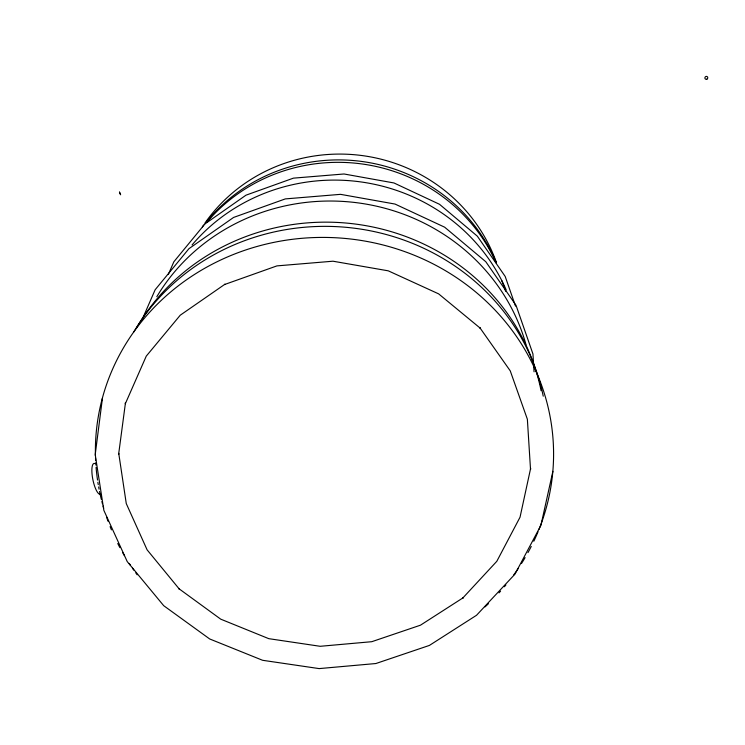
<?xml version="1.0" encoding="UTF-8"?>
<svg xmlns="http://www.w3.org/2000/svg" width="745" height="745" viewBox="0 0 745 745"><rect width="100%" height="100%" fill="white"/><g stroke="black" fill="none" stroke-linecap="round" stroke-linejoin="round"><path stroke-width="1.12" d="M102.438 398.175L95.22 454.618L103.853 510.344L127.227 561.59L163.704 605.685L209.69 638.968L262.613 660.293L319.139 668.6L375.862 663.534L429.399 645.421L476.539 615.268L514.981 574.125L540.917 525.337L552.883 471.324M142.174 319.521L155.137 289.768L188.904 248.718L233.585 217.438L285.316 198.906L340.53 194.343L395.008 204.055L444.635 227.178L485.805 261.737L516.043 305.338L532.954 354.005L534.053 371.792M168.351 274.383L173.864 261.774L204.95 223.938M205.266 223.714L245.98 195.181L293.418 178.148L344.032 173.985L393.975 182.963L439.513 204.288L477.349 236.184L505.194 276.451L515.503 306.102M120.643 194.79L119.489 192.117M119.461 192.136L120.476 194.51M501.785 280.586L505.678 291.295M95.453 455.875A229.153 214.914 3.4 0 1 362.796 240.719A229.153 214.914 3.4 0 1 538.896 529.639M538.03 531.772A229.153 214.914 3.4 0 1 533.802 541.261M531.241 546.457A229.153 214.914 3.4 0 1 527.972 552.604M525.095 557.642A229.153 214.914 3.4 0 1 521.463 563.555M518.306 568.379A229.153 214.914 3.4 0 1 513.696 574.944M505.892 584.965A229.153 214.914 3.4 0 1 504.402 586.743M500.584 591.139A229.153 214.914 3.4 0 1 499.02 592.871M488.413 603.72A229.153 214.914 3.4 0 1 485.014 606.896M137.173 574.786A229.153 214.914 3.4 0 1 135.795 572.924M133.774 570.102A229.153 214.914 3.4 0 1 132.452 568.212M130.515 565.353A229.153 214.914 3.4 0 1 129.248 563.434M124.415 555.658A229.153 214.914 3.4 0 1 122.683 552.678M119.898 547.631A229.153 214.914 3.4 0 1 117.757 543.524M111.424 529.853A229.153 214.914 3.4 0 1 110.111 526.64M108.034 521.258A229.153 214.914 3.4 0 1 106.498 516.918M103.713 508.202A229.153 214.914 3.4 0 1 103.08 506.004M102.465 503.797A229.153 214.914 3.4 0 1 101.879 501.581M101.32 499.355A229.153 214.914 3.4 0 1 99.532 491.467M99.085 489.195A229.153 214.914 3.4 0 1 98.657 486.923M98.256 484.632A229.153 214.914 3.4 0 1 97.874 482.35M97.53 480.05A229.153 214.914 3.4 0 1 96.077 467.385M95.9 465.076A229.153 214.914 3.4 0 1 95.751 462.766M95.621 460.466A229.153 214.914 3.4 0 1 95.528 458.166M133.755 332.009A220.622 207.725 3.8 0 1 361.223 229.181A220.622 207.725 3.8 0 1 543.235 396.191M136.316 328.322A217.372 204.968 3.9 0 1 360.925 224.841A217.372 204.968 3.9 0 1 541.084 390.743M156.813 296.715A201.001 190.925 4.7 0 1 357.19 202.77A201.001 190.925 4.7 0 1 525.933 344.404M192.061 244.965A184.667 176.695 5.7 0 1 506.19 289.917M207.259 221.759A170.735 164.375 6.9 0 1 496.151 262.836M206.7 221.749A168.817 162.671 7.1 0 1 363.038 161.628A168.817 162.671 7.1 0 1 496.347 262.752M202.342 226.918A164.235 158.564 7.6 0 1 203.618 225.009M204.931 223.1A164.235 158.564 7.6 0 1 362.042 155.556A164.235 158.564 7.6 0 1 496.133 261.719M100.594 494.196A15.738 4.368 78.5 0 1 92.678 478.616A15.738 4.368 78.5 0 1 95.025 463.604M530.608 468.465L530.524 469.48L527.367 419.23L510.25 370.861L479.957 327.847L480.46 328.359L438.637 293.865L388.257 270.826L332.959 261.206L276.926 265.89L224.469 284.553L224.999 284.199L180.253 315.2L146.271 356.119L125.337 403.725L125.477 402.691L118.604 454.431L118.744 453.398L126.268 503.564L147.1 549.829L179.471 589.258L179.042 588.783L220.725 619.16L268.787 638.67L320.182 646.297L371.783 641.696L420.478 625.185L463.288 597.676L462.71 598.114L496.813 561.302L520.038 517.198L530.608 468.465M706.903 79.166A1.49 1.406 -56.1 0 0 707.173 76.633A1.49 1.406 -56.1 0 0 704.9 77.787A1.49 1.406 -56.1 0 0 706.903 79.166"/></g></svg>
